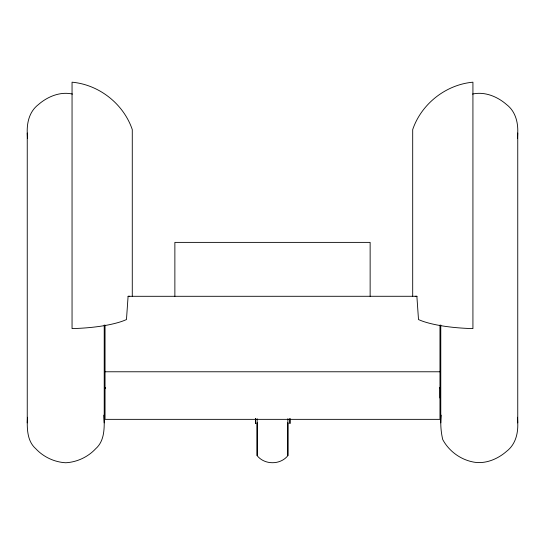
<?xml version="1.0" encoding="UTF-8"?>
<svg xmlns="http://www.w3.org/2000/svg" width="545" height="545" viewBox="0 0 545 545"><rect width="100%" height="100%" fill="white"/><g stroke="black" fill="none" stroke-linecap="round" stroke-linejoin="round"><path stroke-width="0.82" d="M255.571 418.512L255.571 423.465L255.571 418.676M287.876 423.009L287.869 455.654C280.403 465.076 264.597 465.076 257.131 455.654L257.138 423.009M289.954 418.512L289.954 423.465L289.954 418.676M439.965 397.993L439.972 388.68L439.556 387.495M104.224 325.004L104.224 422.872C104.245 432.178 103.148 442.206 95.688 448.733C87.977 457.017 77.036 462.14 65.734 462.76C54.439 462.14 43.498 457.017 35.786 448.733C28.326 442.206 27.23 432.178 27.25 422.872L27.25 133.035C26.794 122.332 29.539 111.309 38.47 104.531C47.565 96.581 60.311 91.288 72.444 94.067M27.25 422.872L27.468 417.259M472.556 94.067C484.689 91.288 497.435 96.581 506.53 104.531C515.461 111.309 518.206 122.332 517.75 133.035L517.75 422.872C518.206 433.575 515.461 444.597 506.53 451.376C497.251 459.51 484.164 464.783 471.813 461.704C459.544 458.917 448.699 450.667 442.744 439.583C440.857 431.606 440.306 423.308 441.198 415.161M517.75 133.035L517.532 138.648M417.02 296.282L128.095 296.303L126.467 319.581L123.013 320.971A71.15 18.414 0 0 1 72.049 328.601L72.049 82.193C99.088 84.618 123.558 103.877 132.278 129.587L132.278 296.317M105.042 388.68L105.458 387.502M415.208 296.317L416.877 296.303L418.506 319.581L421.959 320.971A71.15 18.414 0 0 0 472.924 328.601L472.924 82.193C445.885 84.618 421.414 103.877 412.694 129.587L412.694 296.317M105.042 371.772L439.965 371.772M128.095 296.303L129.764 296.317M103.802 415.161L104.224 422.872M517.532 417.259L517.75 422.872M27.468 138.648L27.25 133.035M287.869 422.838L287.869 423.465M287.869 455.654L287.869 418.676M257.131 422.838L257.131 423.465M257.131 455.654L257.131 418.676M440.776 325.004L440.776 422.872M439.972 325.113L439.965 419.35L105.042 419.35L105.042 325.113M370.137 296.296L370.137 242.382L174.87 242.382L174.87 296.296"/></g></svg>
